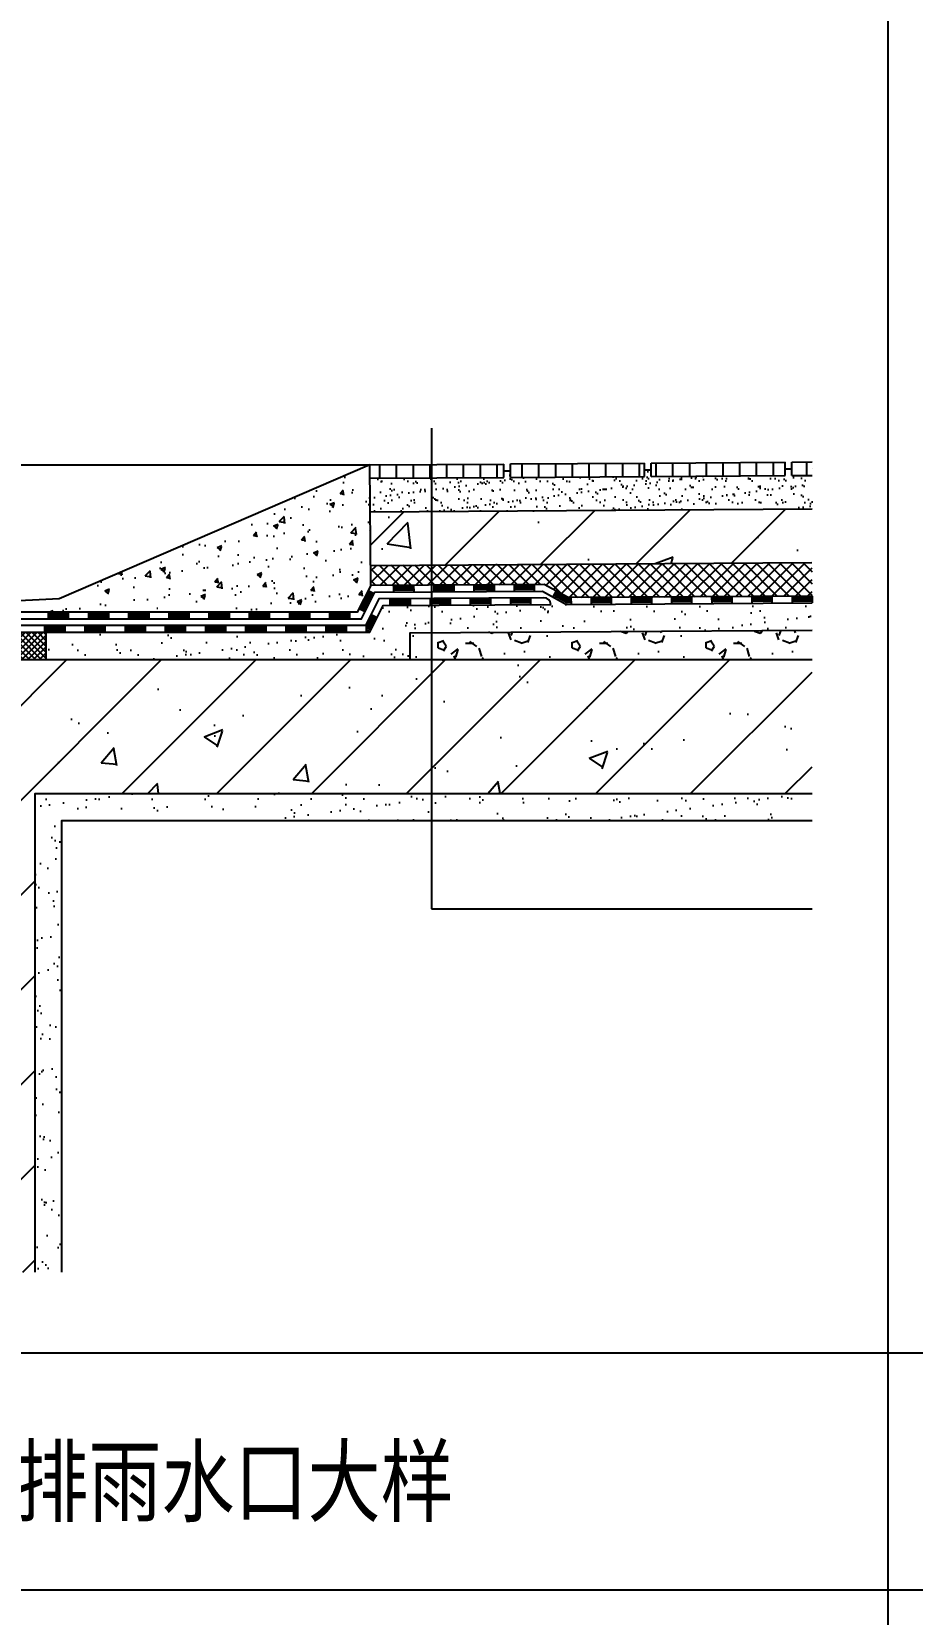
# Model space of a CAD drawing. Extents: x 2265485 to 2764500, y -717688 to -411246.
# Drawn here: x 2712602 to 2713917, y -679775 to -677414 of the extents above; entities that cross this region are included whole.
import ezdxf
from ezdxf.xclip import XClip

# ---------------------------------------------------------------- set-up
doc = ezdxf.new("R2010")
doc.units = 0
doc.header["$LTSCALE"] = 1000
doc.header["$MEASUREMENT"] = 0
doc.header["$XCLIPFRAME"] = 0
doc.linetypes.add('ACAD_ISO04W100', pattern=[30.5, 24, -3, 0.5, -3])
doc.linetypes.add('CONTINOUS', pattern=[0])
for name, color, linetype in [('00L-构造看线', 214, 'CONTINUOUS'), ('DIM_SYMB', 3, 'CONTINUOUS'), ('PUB_TEXT', 7, 'CONTINUOUS'), ('剖-填充-50', 8, 'CONTINOUS'), ('剖-墙', 4, 'CONTINUOUS'), ('剖-粉刷', 8, 'CONTINUOUS'), ('剖－细', 3, 'CONTINUOUS'), ('细线', 8, 'CONTINUOUS')]:
    doc.layers.add(name, color=color, linetype=linetype)
doc.styles.add('-黑体', font='simhei.ttf')
pattern_1 = [(45, (-45276.60815319722, -43157.29359697939), (-35.35533905932737, 35.35533905932738), []), (49.99999999999999, (-45276.60815319722, -43157.29359697939), (143.4520365201507, -12.55042699651902), [15, -165]), (355, (-45276.60815319722, -43157.29359697939), (-27.7502667226, 150.4384267400024), [12, -132]), (100.4514, (-45264.65381719721, -43158.33946497938), (115.7018763428043, 137.8879084121907), [12.74803799999998, -140.2284223999997]), (46.18420000000001, (-45276.60815319722, -43117.29359697939), (213.4482097251289, -33.10380286580362), [22.5, -247.5]), (96.6356, (-45258.82080419722, -43120.05225837939), (186.9325411097407, 194.8235741800883), [19.12205759999996, -210.3425999999997]), (351.1842, (-45276.60815319722, -43117.29359697939), (186.9323890267254, 194.8237201850649), [18, -198]), (21, (-45256.60815319722, -43127.29359697939), (119.3814104236923, -80.52377813306776), [15, -165]), (326.0000000000001, (-45256.60815319722, -43127.29359697939), (48.66306638431634, 145.0300090093706), [12, -132]), (71.4514, (-45246.65970659722, -43134.00391817938), (168.044525716298, 64.50609934199048), [12.748038, -140.2284224]), (37.50000000000001, (-45276.60815319722, -43157.29359697939), (2.431971063458134, 66.5787707662623), [0, -130.4, 0, -134, 0, -132.5]), (7.499999999999999, (-45276.60815319722, -43157.29359697939), (52.61390748842972, 78.88234237647205), [0, -76.39999999999999, 0, -127.4, 0, -50.5]), (327.5, (-45321.20815319721, -43157.29359697939), (106.7644872344818, -4.51097434687596), [0, -50, 0, -156, 0, -207]), (317.5, (-45341.20815319721, -43157.29359697939), (116.6372338684772, 20.02099646646353), [0, -65, 0, -103.6, 0, -147])]
pattern_2 = [(37.50000000000001, (-3983.367860667146, -35429.14596423296), (-0.8000156479920251, 24.47066186646712), [0, -19.304, 0, -21.59, 0, -20.6375]), (7.499999999999999, (-3983.367860667146, -35429.14596423296), (22.47616415690013, 35.84125502841771), [0, -10.414, 0, -17.399, 0, -6.6675]), (327.5, (-3998.988860667145, -35429.14596423296), (39.5496185120729, 0.07185923392728055), [0, -6.35, 0, -22.86, 0, -29.845]), (317.5, (-3998.988860667145, -35429.14596423296), (38.17782262361486, 11.14646616286081), [0, -3.175, 0, -14.986, 0, -17.145])]

# ---------------------------------------------------------------- blocks, each defined once
blk = doc.blocks.new('A$C5CC526CA')
at = {"layer": '剖-填充-50'}
h = blk.add_hatch(dxfattribs=at)
h.set_pattern_fill('AN33C', color=256, scale=50, style=0)
h.set_pattern_definition([(49.99999999999999, (183323.6408155957, -18426.54943503151), (35.86300913003767, -3.137606749129756), [3.75, -41.25]), (355, (183323.6408155957, -18426.54943503151), (-6.937566680649998, 37.60960668500059), [3, -33]), (100.4514, (183326.6293995958, -18426.81090203152), (28.92546908570108, 34.47197710304768), [3.18700949999998, -35.05710559999968]), (46.18420000000001, (183323.6408155957, -18416.54943503151), (53.36205243128222, -8.2759507164509), [5.625, -61.875]), (96.6356, (183328.0876528458, -18417.23910038151), (46.73313527743517, 48.70589354502209), [4.78051439999996, -52.58564999999967]), (351.1842, (183323.6408155957, -18416.54943503151), (46.73309725668137, 48.70593004626623), [4.5, -49.5]), (21, (183328.6408155957, -18419.04943503151), (29.84535260592308, -20.13094453326694), [3.75, -41.25]), (326.0000000000001, (183328.6408155957, -18419.04943503151), (12.16576659607909, 36.25750225234265), [3, -33]), (71.4514, (183331.1279272457, -18420.72701533152), (42.0111314290745, 16.12652483549761), [3.1870095, -35.0571056]), (37.50000000000001, (183323.6408155957, -18426.54943503151), (0.6079927658645318, 16.64469269156557), [0, -32.6, 0, -33.5, 0, -33.125]), (7.499999999999999, (183323.6408155957, -18426.54943503151), (13.15347687210743, 19.72058559411801), [0, -19.1, 0, -31.85, 0, -12.625]), (327.5, (183312.4908155958, -18426.54943503151), (26.69112180862045, -1.127743586718988), [0, -12.5, 0, -39, 0, -51.74999999999999]), (317.5, (183307.4908155958, -18426.54943503151), (29.15930846711931, 5.005249116615882), [0, -16.25, 0, -25.9, 0, -36.75])])
h.paths.add_polyline_path([(390.0230774432712, 634.747525806175), (219.4188043390459, 626.1167211175052), (192.4662282350473, 598.2892191018473), (200.186893768725, 598.8187081149517, -0.4142135623744411), (204.8330766089202, 604.149091310901), (218.41309632294, 605.0804192132346), (224.7929244631378, 620.553186107587), (359.0300762178667, 624.747525806175), (612.5160109539574, 624.747525806175), (622.4842517844227, 644.5515406172926), (621.884265117289, 734.5495406839618)])
h = blk.add_hatch(dxfattribs=at)
h.set_pattern_fill('LINE', color=256, scale=100, angle=90, style=0)
h.set_pattern_definition([(90, (183323.6408155957, -18426.54943503151), (-12.5, 7.653789711389858e-16), [])])
h.paths.add_polyline_path([(721.9487081543484, 725.2164147511212), (721.8820429691114, 735.2161925363034), (621.8842651172599, 734.5495406839618), (621.950930302497, 724.5497628987796)])
h = blk.add_hatch(dxfattribs=at)
h.set_pattern_fill('LINE', color=256, scale=100, angle=90, style=0)
h.set_pattern_definition([(90, (-91545.13218974476, 22731.62003889478), (-12.5, 7.653789711389858e-16), [])])
h.paths.add_polyline_path([(826.9463748988055, 725.9163991960959), (826.8797097135684, 735.9161769812781), (726.8819318617461, 735.2495251289365), (726.9485970469541, 725.2497473437543)])
h.paths.add_polyline_path([(831.879598606145, 735.9495095738821), (831.9462637914112, 725.9497317886999), (931.9440416432626, 726.6163836410706), (931.8773764580255, 736.6161614262237)])
h.paths.add_polyline_path([(936.8772653506312, 736.6494940188568), (936.9439305358392, 726.6497162336746), (952, 726.7500900300947), (951.9999999999709, 736.7503122498601)])
h = blk.add_hatch(dxfattribs=at)
h.set_pattern_fill('AR-SAND', color=3, scale=5, style=0)
h.set_pattern_definition([(37.50000000000001, (-3983.367860667146, -35429.14596423296), (-0.4000078239960125, 12.23533093323356), [0, -9.652, 0, -10.795, 0, -10.31875]), (7.499999999999999, (-3983.367860667146, -35429.14596423296), (11.23808207845006, 17.92062751420885), [0, -5.207000000000001, 0, -8.6995, 0, -3.33375]), (327.5, (-3991.178360667138, -35429.14596423296), (19.77480925603645, 0.03592961696364028), [0, -3.175, 0, -11.43, 0, -14.9225]), (317.5, (-3991.178360667138, -35429.14596423296), (19.08891131180743, 5.573233081430404), [0, -1.5875, 0, -7.492999999999999, 0, -8.5725])])
h.paths.add_polyline_path([(952, 701.7495344807248), (952.0000000000291, 726.7500900300947), (936.9439305358101, 726.6497162336746), (936.9105979432061, 731.6496051262802), (931.9107090506586, 731.6162725336471), (931.9440416432626, 726.6163836410706), (831.9462637914403, 725.9497317886999), (831.9129311987781, 730.9496206813055), (826.9130423061724, 730.9162880887015), (826.9463748987764, 725.9163991960959), (807.7059487359656, 725.7881296883425), (807.7059487359948, 700.787574138958)])
h.paths.add_polyline_path([(807.7059487359948, 700.7875741389726), (807.7059487360239, 725.7881296883425), (726.9485970469832, 725.2497473437543), (726.9152644543792, 730.2496362363308), (721.9153755617153, 730.2163036437269), (721.9487081543484, 725.2164147511212), (621.950930302497, 724.5497628987796), (622.1175932655751, 699.5503184358386)])
h = blk.add_hatch(dxfattribs=at)
h.set_pattern_fill('钢筋混凝土', color=256, scale=20, style=0)
h.set_pattern_definition(pattern_1)
h.paths.add_polyline_path([(807.7059487359656, 700.7875741389726), (807.7059487359948, 660.78668525994), (952.0000000000291, 661.7486456017068), (952, 701.7495344807248)])
h.paths.add_polyline_path([(622.1175932656042, 699.5503184358386), (622.3842540065816, 659.5512072950805), (807.7059487359656, 660.78668525994), (807.7059487359656, 700.7875741389726)])
h = blk.add_hatch(dxfattribs=at)
h.set_pattern_fill('ANSI37', color=256, scale=50, style=0)
h.set_pattern_definition([(45, (183323.6408155957, -18426.54943503151), (-4.419417382415921, 4.419417382415922), []), (135, (183323.6408155957, -18426.54943503151), (-4.419417382415922, -4.419417382415921), [])])
h.paths.add_polyline_path([(952, 636.7480900523224), (951.9999999999709, 661.7486456017214), (652, 659.7486456016923), (652, 644.7483122720587), (752, 645.4149789387448), (769.9860547299322, 635.5346637505136)])
h.paths.add_polyline_path([(622.3842540065525, 659.5512072950805), (622.4842517843936, 644.5515406172926), (652, 644.7483122720587), (652, 659.7486456017214)])
h = blk.add_hatch(dxfattribs=at)
h.set_pattern_fill('AR-SAND', color=3, scale=10, style=0)
h.set_pattern_definition(pattern_2)
h.paths.add_polyline_path([(520.52463313521, 609.747525806175), (520.52463313521, 589.3561675835372), (652, 589.3561675835372), (652, 609.3561675835372), (807.7059487359656, 610.3942072417558), (807.7059487359948, 630.7860186006874), (768.7187205344089, 630.526103746015), (756.8683938215836, 630.4471015679155), (631.7580417364952, 629.6130325540289), (621.7588492813229, 609.747525806175)])
h.paths.add_polyline_path([(380.0000000000291, 609.747525806175), (380, 589.3561675835372), (520.5246331352391, 589.3561675835372), (520.5246331352391, 609.747525806175)])
h.paths.add_polyline_path([(952, 611.3561675835372), (951.9999999999709, 631.7479789424542), (807.7059487359948, 630.7860186006874), (807.7059487360239, 610.3942072417703)])
h = blk.add_hatch(dxfattribs=at)
h.set_pattern_fill('ANSI37', color=256, scale=25, style=0)
h.set_pattern_definition([(45, (183151.2868400789, -18426.54943503151), (-2.209708691207961, 2.209708691207961), []), (135, (183151.2868400789, -18426.54943503151), (-2.209708691207961, -2.209708691207961), [])])
h.paths.add_polyline_path([(379.9999999999709, 609.747525806175), (359.9999999999709, 609.747525806175), (360, 589.3561675835372), (380, 589.3561675835372)])
h = blk.add_hatch(dxfattribs=at)
h.set_pattern_fill('AN32C', color=256, scale=100, style=0)
h.set_pattern_definition([(0, (-91515.63218974476, 22701.12003889478), (50, 100), [0, -100]), (0, (-91574.13218974476, 22687.62003889478), (50, 100), [0, -100]), (0, (-91541.63218974476, 22686.62003889478), (50, 100), [0, -100]), (0, (-91506.13218974476, 22716.12003889478), (50, 100), [0, -100]), (0, (-91547.63218974476, 22681.62003889478), (50, 100), [0, -100]), (0, (-91496.13218974476, 22779.12003889478), (50, 100), [0, -100]), (0, (-91526.63218974476, 22771.12003889478), (50, 100), [0, -100]), (0, (-91510.63218974476, 22758.62003889478), (50, 100), [0, -100]), (0, (-91592.13218974476, 22756.62003889478), (50, 100), [0, -100]), (0, (-91543.13218974476, 22752.12003889478), (50, 100), [0, -100]), (0, (-91562.13218974476, 22726.62003889478), (50, 100), [0, -100]), (0, (-91561.13218974476, 22689.12003889478), (50, 100), [0, -100]), (0, (-91523.63218974476, 22685.12003889478), (50, 100), [0, -100]), (0, (-91496.13218974476, 22729.12003889478), (50, 100), [0, -100]), (0, (-91589.63218974476, 22713.62003889478), (50, 100), [0, -100]), (0, (-91581.13218974476, 22730.62003889478), (50, 100), [0, -100]), (0, (-91542.13218974476, 22723.62003889478), (50, 100), [0, -100]), (0, (-91556.13218974476, 22709.12003889478), (50, 100), [0, -100]), (0, (-91564.13218974476, 22742.12003889478), (50, 100), [0, -100]), (0, (-91551.63218974476, 22779.62003889478), (50, 100), [0, -100]), (0, (-91585.63218974476, 22692.62003889478), (50, 100), [0, -100]), (0, (-91530.63218974476, 22759.12003889478), (50, 100), [0, -100]), (0, (-91577.13218974476, 22760.62003889478), (50, 100), [0, -100]), (0, (-91585.13218974476, 22773.62003889478), (50, 100), [0, -100]), (130.601294, (-91502.27504674476, 22747.81051489477), (-249.9999976723584, 300.0000018177989), [4.390258999999999, -1839.5186]), (18.4349488, (-91509.41790374476, 22749.71527689479), (250.0000000266949, 99.99999957843147), [4.51754, -627.93799]), (90, (-91509.41790374476, 22745.42956289479), (50.00000000000001, 100), [4.285714, -195.71428]), (161.565051, (-91505.13218974476, 22744.00099089478), (-250.0000022074512, 99.99999286162964), [4.51754, -627.93799]), (53.1301023, (-91505.13218974476, 22744.00099089478), (50.00000009452003, 99.99999995274), [4.761905, -495.2380900000001]), (135, (-91501.32266574484, 22693.04861889478), (-50.00000628005945, 99.99999346823581), [4.04061, -278.8021]), (45, (-91507.03695174484, 22693.04861889478), (49.99999991609842, 99.99999983219683), [4.04061, -278.8021]), (135, (-91504.17980874484, 22690.19146889476), (-50.00000628005945, 99.99999346823581), [4.04061, -278.8021]), (45, (-91504.17980874484, 22690.19146889476), (49.99999991609842, 99.99999983219683), [4.04061, -278.8021]), (116.565051, (-91549.41789974473, 22760.19146789478), (-7.431725923545685e-06, 199.9999957514897), [5.323970999999927, -106.4794199999988]), (180, (-91551.79884974475, 22764.95337189476), (-49.99999999999999, 100), [5.714286, -94.28571]), (63.43494880000001, (-91559.8940897448, 22760.19146789478), (8.001289630854558e-08, 199.999999776412), [5.323971, -106.47942]), (116.565051, (-91557.51313974478, 22755.42956289479), (-7.431725923545685e-06, 199.9999957514897), [5.323970999999927, -106.4794199999988]), (0, (-91557.51313974478, 22755.42956289479), (50, 100), [5.714286, -94.28571]), (63.43494880000001, (-91551.79884974475, 22755.42956289479), (8.001289630854558e-08, 199.999999776412), [5.323971, -106.47942]), (107.102728, (-91511.7988567448, 22726.38194889478), (-149.9999946085092, 500.0000019217661), [6.476891, -2713.8172]), (143.972626, (-91513.70361874477, 22732.57241989479), (-949.9999893042418, 700.0000001880084), [6.476891, -1353.6701]), (180, (-91518.9417137448, 22736.38194389477), (-49.99999999999999, 100), [6.190476, -93.80951999999999]), (36.02737329999999, (-91530.3702847448, 22732.57241989479), (949.999994327325, 699.9999934339852), [6.476891, -1353.6701]), (71.5650511, (-91532.27504674476, 22726.85813889476), (150.0000009808732, 499.9999997715872), [6.023386, -626.4321400000001]), (107.102728, (-91530.3702847448, 22720.66765889477), (-149.9999946085092, 500.0000019217661), [6.476891, -2713.8172]), (143.972626, (-91525.13218974476, 22716.85813889476), (-949.9999893042418, 700.0000001880084), [6.476891, -1353.6701]), (0, (-91525.13218974476, 22716.85813889476), (50, 100), [6.190476, -93.80951999999999]), (36.02737329999999, (-91518.9417137448, 22716.85813889476), (949.999994327325, 699.9999934339852), [6.476891, -1353.6701]), (71.5650511, (-91513.70361874477, 22720.66765889477), (150.0000009808732, 499.9999997715872), [6.023386, -626.4321400000001]), (150.255118, (-91510.84647574477, 22773.04860989477), (-150.0000003550227, 99.99999876083658), [3.839169999999999, -802.3866]), (90, (-91514.17980874484, 22771.14384889479), (50.00000000000001, 100), [3.809524, -196.19047]), (29.7448813, (-91514.17980874484, 22771.14384889479), (150.0000000883364, 99.9999995329702), [3.839169999999999, -802.3866]), (116.565051, (-91534.17980874484, 22702.09622889476), (-7.431725923545685e-06, 199.9999957514897), [5.323970999999927, -106.4794199999988]), (168.690067, (-91536.56076074476, 22706.85813889476), (-450.0000008241402, 99.99999758874289), [4.856209, -1014.9476]), (41.18592510000001, (-91545.13218974476, 22704.47718889477), (1249.999996189326, 1099.999993673926), [5.061974, -2120.9671]), (90, (-91545.13218974476, 22699.71527889477), (50.00000000000001, 100), [4.761905, -195.23809]), (138.814074, (-91541.32266574484, 22696.38194889478), (-1249.999981544586, 1100.000010298573), [5.061974, -2120.9671]), (16.6992442, (-91541.32266574484, 22696.38194889478), (1649.999997164328, 499.9999976364898), [4.971575000000001, -2083.0897]), (60.9453959, (-91536.56076074476, 22697.81051889477), (50.00000019107456, 99.99999969822231), [4.902680999999999, -2054.2233]), (109.983106, (-91576.0845697448, 22744.00099089478), (-250.0000013403553, 699.9999992439292), [5.573666999999999, -2335.366299999999]), (155.556045, (-91577.98932974474, 22749.23908689477), (-650.0000030845872, 299.9999940430296), [5.753831, -2410.8553]), (24.4439547, (-91588.46551974482, 22749.23908689477), (650.0000009311573, 299.9999988329355), [5.753831, -2410.8553]), (70.01689340000001, (-91590.37027974476, 22744.00099089478), (250.0000011523908, 699.9999993598799), [5.573667, -2335.3663]), (109.983106, (-91588.46551974482, 22738.76289589478), (-250.0000013403553, 699.9999992439292), [5.573666999999999, -2335.366299999999]), (160.016893, (-91583.22741974474, 22736.85813389478), (-250.0000012433639, 99.99999584314597), [5.573667, -1164.8963]), (19.9831065, (-91583.22741974474, 22736.85813389478), (249.9999997238271, 100.0000002400382), [5.573667, -1164.8963]), (70.01689340000001, (-91577.98932974474, 22738.76289589478), (250.0000011523908, 699.9999993598799), [5.573667, -2335.3663]), (122.005383, (-91538.9417137448, 22734.95337189476), (-50.00000688691131, 99.99999517779713), [4.492372, -938.90574]), (18.4349488, (-91545.60837974484, 22737.33432489478), (250.0000000266949, 99.99999957843147), [4.51754, -627.93799]), (90, (-91545.60837974484, 22733.04860989477), (50.00000000000001, 100), [4.285714, -195.71428]), (161.565051, (-91541.32266574484, 22731.62003889478), (-250.0000022074512, 99.99999286162964), [4.51754, -627.93799]), (54.46232220000002, (-91541.32266574484, 22731.62003889478), (349.9999997834955, 499.9999996578776), [4.096344999999999, -1716.3687]), (116.565051, (-91567.98932974474, 22710.66765889477), (-7.431725923545685e-06, 199.9999957514897), [5.323970999999927, -106.4794199999988]), (180, (-91570.37027974476, 22715.42956889478), (-49.99999999999999, 100), [5.238095, -94.76190000000001]), (59.0362434, (-91578.46551974482, 22710.66765889477), (50.00000016275526, 99.9999995146296), [5.553288, -1160.637]), (120.963756, (-91575.60837974484, 22705.90575889476), (-50.00000683299407, 99.99999540776663), [5.553288, -1160.637]), (0, (-91575.60837974484, 22705.90575889476), (50, 100), [5.238095, -94.76190000000001]), (63.43494880000001, (-91570.37027974476, 22705.90575889476), (8.001289630854558e-08, 199.999999776412), [5.323971, -106.47942])])
h.paths.add_polyline_path([(652, 609.3561675835372), (651.9999999999709, 589.3561675835372), (952, 589.3561675835372), (952, 611.3561675835372)])
h = blk.add_hatch(dxfattribs=at)
h.set_pattern_fill('钢筋混凝土', color=256, scale=20, style=0)
h.set_pattern_definition(pattern_1)
h.paths.add_polyline_path([(372, 489.3561675835372), (496.9089857322688, 489.3561675835372), (380.3904859838949, 585.6786917126592), (376.7202224812936, 589.3561675835372), (171.9999999999709, 589.3561675835372), (172, 99.99999999998545), (371.9999999999709, 100)])
h.paths.add_polyline_path([(952, 489.3561675835372), (952, 589.3561675835372), (376.7202224812936, 589.3561675835372), (380.3904859835166, 585.6786917129211), (496.9089857322106, 489.3561675835372)])
h = blk.add_hatch(dxfattribs=at)
h.set_pattern_fill('AR-SAND', color=3, scale=10, style=0)
h.set_pattern_definition(pattern_2)
h.paths.add_polyline_path([(372, 100), (392, 99.99999999998545), (392.0000000000291, 469.3561675835372), (521.1023923735193, 469.3561675835372), (496.9089857322979, 489.3561675835372), (372, 489.3561675835372)])
h.paths.add_polyline_path([(952, 469.3561675835372), (951.9999999999709, 489.3561675835372), (496.9089857322979, 489.3561675835372), (521.1023923735484, 469.3561675835372)])
at = {"layer": 'DIM_SYMB'}
for p, q in [((667.8181494246528, 761.9334852732572), (667.8181494246528, 403.4372431468655)), ((667.8181494246528, 403.4372431468655), (667.8181494246528, 403.4372431468655)), ((667.8181494246528, 403.4372431468655), (951.9999999999973, 403.4372431468655))]:
    blk.add_line(p, q, dxfattribs=at)
at = {"layer": '剖-填充-50'}
for p, q in [((621.7762128741306, 640.3646343809232), (615.0321846299048, 626.9661985378334)), ((622.8927491943759, 639.8026320272329), (616.1487209501502, 626.4041961841722)), ((624.0092855146213, 639.2406296735717), (617.2652572704246, 625.8421938304527)), ((620.6596765538561, 640.9266367346136), (625.1258218348958, 638.6786273198813)), ((639.5416681577044, 644.6652567264537), (639.5750007503375, 639.665367833848)), ((654.549667983636, 643.5152822811651), (639.5500013058481, 643.415284503295)), ((654.5580011317797, 642.2653100580064), (639.558334454021, 642.1653122801654)), ((654.5663342799526, 641.0153378348768), (639.5666676021647, 640.9153400570067)), ((654.5413348354923, 644.7652545043238), (654.5746674280963, 639.7653656117182)), ((669.5410015132802, 644.8652522821649), (669.5743341058842, 639.8653633895883)), ((684.5490013392118, 643.7152778368763), (669.5493346614239, 643.6152800590353)), ((684.5573344873555, 642.4653056137176), (669.5576678095676, 642.3653078358475)), ((684.5656676354993, 641.215333390559), (669.5660009577114, 641.1153356127179)), ((684.540668191039, 644.9652500600059), (684.574000783643, 639.9653611674294)), ((699.5403348687978, 645.0652478378761), (699.5736674614309, 640.0653589452704)), ((714.5483346947294, 643.9152733925584), (699.5486680169706, 643.8152756147174)), ((714.5566678429022, 642.6653011694289), (699.5570011651434, 642.5653033915878)), ((714.5650009910751, 641.4153289462702), (699.5653343132872, 641.3153311684291)), ((714.5400015465857, 645.1652456157171), (714.5733341392188, 640.1653567231115)), ((729.5396682243736, 645.2652433935873), (729.5730008170067, 640.2653545009816)), ((744.5476680503052, 644.1152689482697), (729.5480013725173, 644.0152711704286)), ((744.5560011984489, 642.865296725111), (729.556334520661, 642.7652989472699)), ((744.5643343465927, 641.6153245019814), (729.5646676688339, 641.5153267241403)), ((744.5393349021615, 645.3652411714284), (744.5726674947655, 640.3653522788227)), ((760.8878263219085, 640.5326116426586), (758.4804804465384, 636.1502965197869)), ((769.3523876300897, 633.0303837494139), (759.684153384238, 638.3414540812228)), ((769.6692212187918, 634.2825237286597), (760.2859898530587, 639.4370328619698)), ((613.9156483096594, 627.5282008915237), (618.3817935906991, 625.2801914767915)), ((636.8377278067346, 634.6470082377054), (636.8710603993677, 629.6471193450998)), ((651.8457276326662, 633.4970337924169), (636.8460609548783, 633.3970360145468)), ((651.85406078081, 632.2470615692582), (636.8543941030512, 632.1470637913881)), ((651.8623939289828, 630.9970893460995), (636.862727251224, 630.8970915682585)), ((651.8373944845225, 634.7470060155465), (651.8707270771556, 629.7471171229699)), ((666.8370611623104, 634.8470037933876), (666.8703937549144, 629.847114900811)), ((681.845060988242, 633.697029348099), (666.8453943104541, 633.597031570258)), ((681.8533941363858, 632.4470571249694), (666.8537274585979, 632.3470593470993)), ((681.8617272845295, 631.1970849018107), (666.8620606067416, 631.0970871239406)), ((681.8367278400692, 634.9470015712577), (681.8700604326732, 629.947112678652)), ((696.8363945178571, 635.0469993490988), (696.8697271104611, 630.0471104565222)), ((711.8443943437887, 633.8970249038102), (696.8447276660008, 633.7970271259401)), ((711.8527274919325, 632.6470526806515), (696.8530608141737, 632.5470549028105)), ((711.8610606401053, 631.397080457522), (696.8613939623174, 631.2970826796809)), ((711.8360611956159, 635.1469971269689), (711.869393788249, 630.1471082343633)), ((726.8357278734038, 635.24699490481), (726.8690604660369, 630.2471060122334)), ((741.8437276993354, 634.0970204595214), (726.8440610215475, 633.9970226816804)), ((741.8520608474792, 632.8470482363628), (726.8523941697204, 632.7470504585217)), ((741.860393995652, 631.5970760132041), (726.8607273178641, 631.497078235363)), ((741.8353945511917, 635.346992682651), (741.8687271437957, 630.3471037900745)), ((769.0355540937453, 631.7782437414135), (759.0823169153882, 637.2458753005048)), ((772.0289993111219, 631.7982000486663), (769.0355540939199, 631.7782437472051)), ((772.0206661629782, 633.0481722717959), (769.3523876272084, 633.0303837482206)), ((772.0123330148344, 634.2981444949546), (769.6692211903865, 634.2825237494399)), ((772.0039998666616, 635.5481167181133), (772.0373324592656, 630.5482278255076)), ((787.0036665444204, 635.6481144959544), (787.0369991370535, 630.6482256033778)), ((802.0116663703811, 634.4981400506658), (787.0119996925932, 634.3981422727957)), ((802.0199995185249, 633.2481678275071), (787.0203328407661, 633.148170049637)), ((802.0283326666977, 631.9981956043484), (787.0286659889098, 631.8981978265074)), ((802.0033332222083, 635.7481122737954), (802.0366658148414, 630.7482233812188)), ((817.0029998999962, 635.8481100516365), (817.0363324926293, 630.8482211590599)), ((832.0109997259278, 634.6981356063479), (817.0113330481399, 634.5981378285069)), ((832.0193328740716, 633.4481633832183), (817.0196661962837, 633.3481656053773)), ((832.0276660222153, 632.1981911600597), (817.0279993444565, 632.0981933822186)), ((832.0026665777841, 635.9481078295066), (832.0359991703881, 630.948218936901)), ((847.0023332555429, 636.0481056073768), (847.035665848176, 631.0482167147711)), ((862.0103330815036, 634.8981311620591), (847.0106664037157, 634.7981333842181)), ((862.0186662296474, 633.6481589389005), (847.0189995518595, 633.5481611610594)), ((862.0269993777911, 632.3981867157709), (847.0273327000032, 632.2981889379298)), ((862.0019999333308, 636.1481033852178), (862.0353325259348, 631.1482144926122)), ((877.0016666110896, 636.2481011630589), (877.0349992037227, 631.2482122704823)), ((892.0096664370212, 635.0981267177704), (877.0099997592624, 634.9981289399293)), ((892.017999585194, 633.8481544946117), (877.0183329074061, 633.7481567167706)), ((892.0263327333378, 632.598182271453), (877.026666055579, 632.4981844936119)), ((892.0013332888775, 636.3480989409), (892.0346658815106, 631.3482100483234)), ((907.0009999666654, 636.4480967187701), (907.0343325592985, 631.4482078261644)), ((922.008999792597, 635.2981222734525), (907.0093331148091, 635.1981244956114)), ((922.0173329407407, 634.0481500503229), (907.0176662629528, 633.9481522724818)), ((922.0256660888845, 632.7981778271933), (907.0259994111257, 632.6981800493231)), ((922.0006666444533, 636.5480944966112), (922.0339992370573, 631.5482056040346)), ((937.0003333222121, 636.6480922744813), (937.0336659148161, 631.6482033818756)), ((952.0083331481437, 635.4981178291928), (937.0086664703849, 635.3981200513226)), ((952.0166662963165, 634.2481456060341), (937.0169996185286, 634.1481478281639)), ((952.0249994444603, 632.9981733828754), (937.0253327666724, 632.8981756050343)), ((952, 636.7480900523224), (952.033332592604, 631.7482011597458)), ((379.1120851647865, 614.747525806175), (379.1120851647865, 609.747525806175)), ((381.7909625448519, 624.747525806175), (381.7909625448519, 619.747525806175)), ((396.7909625448519, 623.497525806175), (381.7909625448519, 623.497525806175)), ((396.7909625448519, 622.247525806175), (381.7909625448519, 622.247525806175)), ((396.7909625448519, 620.997525806175), (381.7909625448519, 620.997525806175)), ((394.1120851647865, 614.747525806175), (394.1120851647865, 609.747525806175)), ((396.7909625448519, 624.747525806175), (396.7909625448519, 619.747525806175)), ((409.1120851647865, 614.747525806175), (409.1120851647865, 609.747525806175)), ((411.7909625448519, 624.747525806175), (411.7909625448519, 619.747525806175)), ((426.7909625448519, 623.497525806175), (411.7909625448519, 623.497525806175)), ((426.7909625448519, 622.247525806175), (411.7909625448519, 622.247525806175)), ((426.7909625448519, 620.997525806175), (411.7909625448519, 620.997525806175)), ((424.1120851647865, 614.747525806175), (424.1120851647865, 609.747525806175)), ((426.7909625448519, 624.747525806175), (426.7909625448519, 619.747525806175)), ((439.1120851647865, 614.747525806175), (439.1120851647865, 609.747525806175)), ((441.7909625448519, 624.747525806175), (441.7909625448519, 619.747525806175)), ((456.7909625448519, 623.497525806175), (441.7909625448519, 623.497525806175)), ((456.7909625448519, 622.247525806175), (441.7909625448519, 622.247525806175)), ((456.7909625448519, 620.997525806175), (441.7909625448519, 620.997525806175)), ((454.1120851647865, 614.747525806175), (454.1120851647865, 609.747525806175)), ((456.7909625448519, 624.747525806175), (456.7909625448519, 619.747525806175)), ((469.1120851647865, 614.747525806175), (469.1120851647865, 609.747525806175)), ((471.7909625448519, 624.747525806175), (471.7909625448519, 619.747525806175)), ((486.7909625448519, 623.497525806175), (471.7909625448519, 623.497525806175)), ((486.7909625448519, 622.247525806175), (471.7909625448519, 622.247525806175)), ((486.7909625448519, 620.997525806175), (471.7909625448519, 620.997525806175)), ((484.1120851647865, 614.747525806175), (484.1120851647865, 609.747525806175)), ((486.7909625448519, 624.747525806175), (486.7909625448519, 619.747525806175)), ((499.1120851647865, 614.747525806175), (499.1120851647865, 609.747525806175)), ((501.7909625448519, 624.747525806175), (501.7909625448519, 619.747525806175)), ((516.7909625448519, 623.497525806175), (501.7909625448519, 623.497525806175)), ((516.7909625448519, 622.247525806175), (501.7909625448519, 622.247525806175)), ((516.7909625448519, 620.997525806175), (501.7909625448519, 620.997525806175)), ((514.1120851647865, 614.747525806175), (514.1120851647865, 609.747525806175)), ((516.7909625448519, 624.747525806175), (516.7909625448519, 619.747525806175)), ((529.1120851647865, 614.747525806175), (529.1120851647865, 609.747525806175)), ((531.7909625448519, 624.747525806175), (531.7909625448519, 619.747525806175)), ((546.7909625448519, 623.497525806175), (531.7909625448519, 623.497525806175)), ((546.7909625448519, 622.247525806175), (531.7909625448519, 622.247525806175)), ((546.7909625448519, 620.997525806175), (531.7909625448519, 620.997525806175)), ((544.1120851647865, 614.747525806175), (544.1120851647865, 609.747525806175)), ((546.7909625448519, 624.747525806175), (546.7909625448519, 619.747525806175)), ((559.1120851647865, 614.747525806175), (559.1120851647865, 609.747525806175)), ((561.7909625448519, 624.747525806175), (561.7909625448519, 619.747525806175)), ((576.7909625448519, 623.497525806175), (561.7909625448519, 623.497525806175)), ((576.7909625448519, 622.247525806175), (561.7909625448519, 622.247525806175)), ((576.7909625448519, 620.997525806175), (561.7909625448519, 620.997525806175)), ((574.1120851647865, 614.747525806175), (574.1120851647865, 609.747525806175)), ((576.7909625448519, 624.747525806175), (576.7909625448519, 619.747525806175)), ((589.1120851647865, 614.747525806175), (589.1120851647865, 609.747525806175)), ((591.7909625448519, 624.747525806175), (591.7909625448519, 619.747525806175)), ((606.7909625448519, 623.497525806175), (591.7909625448519, 623.497525806175)), ((606.7909625448519, 622.247525806175), (591.7909625448519, 622.247525806175)), ((606.7909625448519, 620.997525806175), (591.7909625448519, 620.997525806175)), ((604.1120851647865, 614.747525806175), (604.1120851647865, 609.747525806175)), ((606.7909625448519, 624.747525806175), (606.7909625448519, 619.747525806175)), ((619.1120851647865, 614.747525806175), (619.1120851647865, 609.747525806175)), ((623.9632784342684, 622.4678020965221), (619.4481396935298, 613.4975257943588)), ((625.0798147545138, 621.9057997428317), (620.2183762538189, 612.2475258599588)), ((626.1963510747591, 621.3437973891414), (620.9886127480713, 610.9975257943588)), ((622.846742113994, 623.0298044502124), (627.3128873950045, 620.7817950354511)), ((394.1120851647865, 613.497525806175), (379.1120851647865, 613.497525806175)), ((394.1120851647865, 612.247525806175), (379.1120851647865, 612.247525806175)), ((394.1120851647865, 610.997525806175), (379.1120851647865, 610.997525806175)), ((424.1120851647865, 613.497525806175), (409.1120851647865, 613.497525806175)), ((424.1120851647865, 612.247525806175), (409.1120851647865, 612.247525806175)), ((424.1120851647865, 610.997525806175), (409.1120851647865, 610.997525806175)), ((454.1120851647865, 613.497525806175), (439.1120851647865, 613.497525806175)), ((454.1120851647865, 612.247525806175), (439.1120851647865, 612.247525806175)), ((454.1120851647865, 610.997525806175), (439.1120851647865, 610.997525806175)), ((484.1120851647865, 613.497525806175), (469.1120851647865, 613.497525806175)), ((484.1120851647865, 612.247525806175), (469.1120851647865, 612.247525806175)), ((484.1120851647865, 610.997525806175), (469.1120851647865, 610.997525806175)), ((514.1120851647865, 613.497525806175), (499.1120851647865, 613.497525806175)), ((514.1120851647865, 612.247525806175), (499.1120851647865, 612.247525806175)), ((514.1120851647865, 610.997525806175), (499.1120851647865, 610.997525806175)), ((544.1120851647865, 613.497525806175), (529.1120851647865, 613.497525806175)), ((544.1120851647865, 612.247525806175), (529.1120851647865, 612.247525806175)), ((544.1120851647865, 610.997525806175), (529.1120851647865, 610.997525806175)), ((574.1120851647865, 613.497525806175), (559.1120851647865, 613.497525806175)), ((574.1120851647865, 612.247525806175), (559.1120851647865, 612.247525806175)), ((574.1120851647865, 610.997525806175), (559.1120851647865, 610.997525806175)), ((604.1120851647865, 613.497525806175), (589.1120851647865, 613.497525806175)), ((604.1120851647865, 612.247525806175), (589.1120851647865, 612.247525806175)), ((604.1120851647865, 610.997525806175), (589.1120851647865, 610.997525806175)), ((619.4481396935298, 613.4975257943588), (619.1120851647865, 613.497525806175)), ((620.2183762538189, 612.2475258599588), (619.1120851647865, 612.247525806175)), ((620.9886127480713, 610.9975257943588), (619.1120851647865, 610.997525806175))]:
    blk.add_line(p, q, dxfattribs=at)
for points in [[(621.884265117289, 734.5495406839618), (390.0230774433294, 634.747525806175)], [(652, 589.3561675835372), (652, 609.3561675835372), (952, 611.3561675835372)]]:
    blk.add_lwpolyline(points, dxfattribs=at)
at = {"layer": '剖-墙'}
blk.add_line((172, 589.3561675835372), (952, 589.3561675835372), dxfattribs=at)
blk.add_lwpolyline([(372, 100), (372, 489.3561675835372), (952, 489.3561675835372)], dxfattribs=at)
at = {"layer": '剖-粉刷'}
blk.add_lwpolyline([(282, 764.5495406839618, 0.414213562373095), (312, 734.5495406839618), (621.884265117289, 734.5495406839618)], format="xyb", dxfattribs=at)
for points in [[(390.0230774433294, 634.747525806175), (219.4188043390168, 626.1167211175052), (192.4662282348727, 598.2892191017017)], [(392, 100), (392, 469.3561675835372), (952, 469.3561675835372)]]:
    blk.add_lwpolyline(points, dxfattribs=at)
at = {"layer": '剖－细'}
for p, q in [((622.4842517844227, 644.5515406172926), (621.884265117289, 734.5495406839618)), ((621.9509303025261, 724.5497628987796), (621.884265117289, 734.5495406839618)), ((721.9487081543484, 725.2164147511212), (721.8820429691405, 735.2161925363034)), ((726.9485970469832, 725.2497473437543), (726.8819318617461, 735.2495251289365)), ((826.9463748988055, 725.9163991960959), (826.8797097135975, 735.9161769812781)), ((831.9462637914112, 725.9497317886999), (831.8795986061741, 735.9495095739112)), ((931.9440416432626, 726.6163836410706), (931.8773764580255, 736.6161614262528)), ((936.9439305358392, 726.6497162336746), (936.8772653506312, 736.6494940188568)), ((622.3842540065525, 659.5512072950805), (951.8333370369219, 661.7475345152925)), ((380, 609.747525806175), (380, 589.3561675835372))]:
    blk.add_line(p, q, dxfattribs=at)
for points in [[(621.884265117289, 734.5495406839618), (721.8820429691114, 735.2161925363034)], [(726.8819318617461, 735.2495251289365), (826.8797097135684, 735.9161769812781)], [(831.8795986061741, 735.9495095739112), (931.8773764580255, 736.6161614262237)], [(936.8772653506312, 736.6494940188568), (952, 736.7503122498601)], [(621.950930302497, 724.5497628987796), (721.9487081543484, 725.2164147511212)], [(721.9153755617444, 730.2163036437269), (726.9152644543501, 730.2496362363308)], [(726.9485970469541, 725.2497473437543), (826.9463748988055, 725.9163991960959)], [(826.9130423062015, 730.9162880887015), (831.9129311987781, 730.9496206813055)], [(831.9462637914112, 725.9497317886999), (931.9440416432626, 726.6163836410706)], [(931.9107090506295, 731.6162725336471), (936.9105979432352, 731.6496051262802)], [(936.9439305358392, 726.6497162336746), (952, 726.7500900300947)], [(952, 731.750201139992), (952.033332592604, 731.7504233572545)], [(622.1175932656333, 699.5503184358386), (952, 701.7495344807248)]]:
    blk.add_lwpolyline(points, dxfattribs=at)
blk.add_lwpolyline([(952, 636.7480900523224), (769.9860547299322, 635.5346637505136), (752, 645.4149789387448), (622.4842517843936, 644.5515406172926), (612.5160109539866, 624.747525806175), (359.0300762178958, 624.747525806175), (224.7929244631669, 620.553186107587), (218.41309632294, 605.0804192132346), (204.8330766089202, 604.149091310901, 0.414213562373078), (200.186893768725, 598.8187081149808), (200.186893768725, 598.8187081149808), (221.8522298716707, 600.3045330586174), (228.2320580118976, 615.7772999529698), (359.2013269609888, 619.747525806175), (615.5969570630987, 619.747525806175), (625.5755151017511, 639.572037929538), (750.7326658044767, 640.4064189342171), (768.7187205344089, 630.526103746015), (952.033332592604, 631.7482011597458)], format="xyb", dxfattribs=at)
blk.add_lwpolyline([(756.8683938215836, 630.4471015679155), (756.8683938215836, 630.4471015679155, 0.4142135623730215), (751.835172336374, 635.4136578679172), (628.6667784191086, 634.5925352417835), (618.6779031722108, 614.747525806175), (359.3725777041109, 614.747525806175), (234.7613008329645, 606.2015912979696, 0.4142135623730772), (230.1151179927401, 600.8712081020203), (230.1151179927401, 600.8712081020203), (359.543828447233, 609.747525806175), (621.7588492813229, 609.747525806175), (631.7580417364661, 629.6130325540289), (756.8683938215836, 630.4471015679155)], format="xyb", close=True, dxfattribs=at)

msp = doc.modelspace()

# ---------------------------------------------------------------- linework, layer by layer
at = {"layer": '细线'}
for p, q in [((2713880.499458647, -675888.0539070284), (2713880.499458649, -679738.7302197765)), ((2711539.995808511, -679385.1110131543), (2722719.995808511, -679385.1110131543)), ((2711539.995808511, -679738.7302197765), (2722719.995808511, -679738.7302197765)), ((2713880.499458649, -679738.7302197763), (2713880.499458649, -682014.1335853785))]:
    msp.add_line(p, q, dxfattribs=at)

# ---------------------------------------------------------------- block references
at = {"layer": '00L-构造看线', "linetype": 'ACAD_ISO04W100', "ltscale": 0.02}
ref = msp.add_blockref('A$C5CC526CA', (2711863.537012477, -679529.2557529965), dxfattribs=dict(at, xscale=2, yscale=2, zscale=2))
XClip(ref).set_block_clipping_path([(-279.7125329563696, 132.24035650484439), (1049.4238814688597, 1785.0362957169345)])

# ---------------------------------------------------------------- texts
at = {"layer": 'PUB_TEXT', "style": '-黑体', "width": 0.8}
msp.add_text('侧排雨水口大样', height=100, dxfattribs=at).set_placement((2712468.701198672, -679626.5629592591, 1778.610904068951))

doc.saveas('drawing.dxf')
